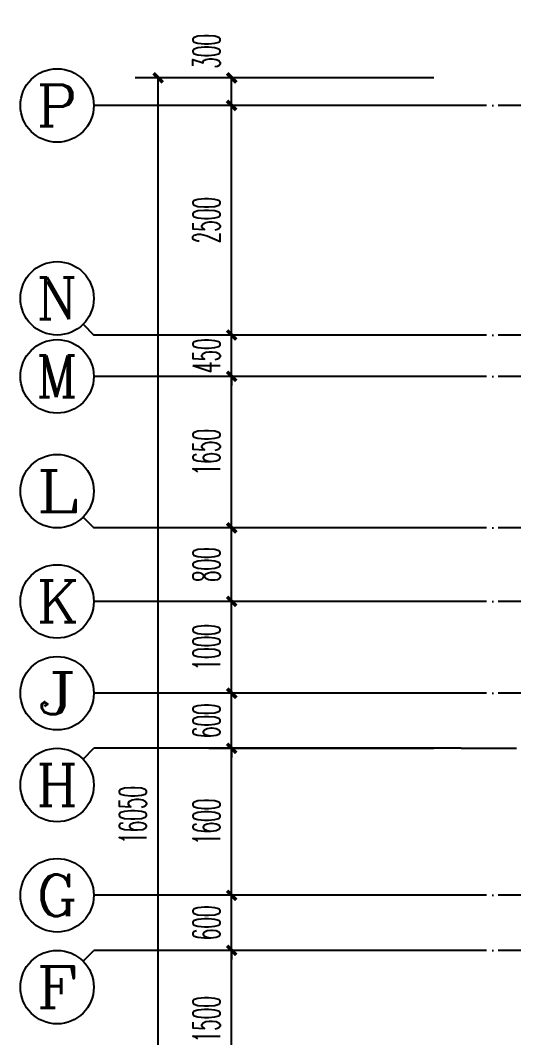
# Model space of a CAD drawing. Extents: x 27938 to 1507990, y 110129 to 923079.
# Drawn here: x 821117 to 826487, y 600799 to 611876 of the extents above; entities that cross this region are included whole.
import ezdxf
from ezdxf.enums import TextEntityAlignment as Align

# ---------------------------------------------------------------- set-up
doc = ezdxf.new("R2010")
doc.units = 0
doc.header["$LTSCALE"] = 1000
doc.header["$MEASUREMENT"] = 0
doc.linetypes.add('DOTE', pattern=[2.42, 2, -0.2, 0.02, -0.2])
for name, color, linetype in [('AXIS', 3, 'Continuous'), ('AXIS_TEXT', 7, 'Continuous'), ('DOTE', 1, 'Continuous')]:
    doc.layers.add(name, color=color, linetype=linetype)
doc.styles.add('_TCH_AXIS', font='COMPLEX', dxfattribs={"bigfont": 'GBCBIG'})
doc.styles.add('_TCH_DIM_T3', font='SIMPLEX.shx', dxfattribs={"width": 0.494118, "bigfont": 'GBCBIG.shx'})
doc.styles.add('COMPLEX', font='COMPLEX')
doc.dimstyles.new('_TCH_ARCH&&100', dxfattribs={"dimtxt": 297.5, "dimasz": 100, "dimexe": 250, "dimexo": 300, "dimgap": 126.25, "dimtad": 1, "dimdec": 0, "dimzin": 0, "dimdsep": 46, "dimtxsty": '_TCH_DIM_T3', "dimblk": 'ARCHTICK', "dimcen": 0.09, "dimclrt": 4, "dimazin": 2, "dimtfac": 1, "dimtdec": 0, "dimtix": 1, "dimtmove": 2, "dimatfit": 3, "dimfxl": 100, "dimtolj": 1, "dimtzin": 0, "dimarcsym": 0})

# ---------------------------------------------------------------- blocks, each defined once
blk = doc.blocks.new('_ArchTick')
at = {"color": 0, "linetype": 'ByBlock', "const_width": 0.4}
blk.add_lwpolyline([(-0.5, -0.5), (0.5, 0.5)], dxfattribs=at)
blk = doc.blocks.new('*D836')
at = {"layer": 'AXIS', "color": 0, "lineweight": -2}
for p, q in [((825617, 601749), (823167, 601749)), ((823417, 600249), (823417, 601749)), ((825617, 600249), (823167, 600249))]:
    blk.add_line(p, q, dxfattribs=at)
at = {"layer": 'Defpoints', "color": 0}
for p in [(823417, 601749), (825917, 601749), (825917, 600249)]:
    blk.add_point(p, dxfattribs=at)
at = {"layer": 'AXIS', "color": 0, "lineweight": -2, "xscale": 100, "yscale": 100, "zscale": 100}
for p, rotation in [((823417, 601749), 90), ((823417, 600249), 270)]:
    blk.add_blockref('_ArchTick', p, dxfattribs=dict(at, rotation=rotation))
at = {"layer": 'AXIS', "color": 4, "insert": (823142, 600999), "char_height": 297.5, "attachment_point": 5, "rotation": 90, "style": '_TCH_DIM_T3'}
blk.add_mtext('\\A1;1500', dxfattribs=at)
blk = doc.blocks.new('*D837')
at = {"layer": 'AXIS', "color": 0, "lineweight": -2}
for p, q in [((823417, 602349), (823417, 602449)), ((825617, 602349), (823167, 602349)), ((823417, 601749), (823417, 602349)), ((825617, 601749), (823167, 601749)), ((823417, 601749), (823417, 601649))]:
    blk.add_line(p, q, dxfattribs=at)
at = {"layer": 'Defpoints', "color": 0}
for p in [(823417, 602349), (825917, 602349), (825917, 601749)]:
    blk.add_point(p, dxfattribs=at)
at = {"layer": 'AXIS', "color": 0, "lineweight": -2, "xscale": 100, "yscale": 100, "zscale": 100}
for p, rotation in [((823417, 602349), 270), ((823417, 601749), 90)]:
    blk.add_blockref('_ArchTick', p, dxfattribs=dict(at, rotation=rotation))
at = {"layer": 'AXIS', "color": 4, "insert": (823142, 602049), "char_height": 297.5, "attachment_point": 5, "rotation": 90, "style": '_TCH_DIM_T3'}
blk.add_mtext('\\A1;600', dxfattribs=at)
blk = doc.blocks.new('*D838')
at = {"layer": 'AXIS', "color": 0, "lineweight": -2}
for p, q in [((825617, 603949), (823167, 603949)), ((823417, 602349), (823417, 603949)), ((825617, 602349), (823167, 602349))]:
    blk.add_line(p, q, dxfattribs=at)
at = {"layer": 'Defpoints', "color": 0}
for p in [(823417, 603949), (825917, 603949), (825917, 602349)]:
    blk.add_point(p, dxfattribs=at)
at = {"layer": 'AXIS', "color": 0, "lineweight": -2, "xscale": 100, "yscale": 100, "zscale": 100}
for p, rotation in [((823417, 603949), 90), ((823417, 602349), 270)]:
    blk.add_blockref('_ArchTick', p, dxfattribs=dict(at, rotation=rotation))
at = {"layer": 'AXIS', "color": 4, "insert": (823142, 603149), "char_height": 297.5, "attachment_point": 5, "rotation": 90, "style": '_TCH_DIM_T3'}
blk.add_mtext('\\A1;1600', dxfattribs=at)
blk = doc.blocks.new('*D839')
at = {"layer": 'AXIS', "color": 0, "lineweight": -2}
for p, q in [((823417, 604549), (823417, 604649)), ((825617, 604549), (823167, 604549)), ((823417, 603949), (823417, 604549)), ((825617, 603949), (823167, 603949)), ((823417, 603949), (823417, 603849))]:
    blk.add_line(p, q, dxfattribs=at)
at = {"layer": 'Defpoints', "color": 0}
for p in [(823417, 604549), (825917, 604549), (825917, 603949)]:
    blk.add_point(p, dxfattribs=at)
at = {"layer": 'AXIS', "color": 0, "lineweight": -2, "xscale": 100, "yscale": 100, "zscale": 100}
for p, rotation in [((823417, 604549), 270), ((823417, 603949), 90)]:
    blk.add_blockref('_ArchTick', p, dxfattribs=dict(at, rotation=rotation))
at = {"layer": 'AXIS', "color": 4, "insert": (823142, 604249), "char_height": 297.5, "attachment_point": 5, "rotation": 90, "style": '_TCH_DIM_T3'}
blk.add_mtext('\\A1;600', dxfattribs=at)
blk = doc.blocks.new('*D840')
at = {"layer": 'AXIS', "color": 0, "lineweight": -2}
for p, q in [((825617, 605549), (823167, 605549)), ((823417, 604549), (823417, 605549)), ((825617, 604549), (823167, 604549))]:
    blk.add_line(p, q, dxfattribs=at)
at = {"layer": 'Defpoints', "color": 0}
for p in [(823417, 605549), (825917, 605549), (825917, 604549)]:
    blk.add_point(p, dxfattribs=at)
at = {"layer": 'AXIS', "color": 0, "lineweight": -2, "xscale": 100, "yscale": 100, "zscale": 100}
for p, rotation in [((823417, 605549), 90), ((823417, 604549), 270)]:
    blk.add_blockref('_ArchTick', p, dxfattribs=dict(at, rotation=rotation))
at = {"layer": 'AXIS', "color": 4, "insert": (823142, 605049), "char_height": 297.5, "attachment_point": 5, "rotation": 90, "style": '_TCH_DIM_T3'}
blk.add_mtext('\\A1;1000', dxfattribs=at)
blk = doc.blocks.new('*D841')
at = {"layer": 'AXIS', "color": 0, "lineweight": -2}
for p, q in [((825617, 606349), (823167, 606349)), ((823417, 605549), (823417, 606349)), ((825617, 605549), (823167, 605549))]:
    blk.add_line(p, q, dxfattribs=at)
at = {"layer": 'Defpoints', "color": 0}
for p in [(823417, 606349), (825917, 606349), (825917, 605549)]:
    blk.add_point(p, dxfattribs=at)
at = {"layer": 'AXIS', "color": 0, "lineweight": -2, "xscale": 100, "yscale": 100, "zscale": 100}
for p, rotation in [((823417, 606349), 90), ((823417, 605549), 270)]:
    blk.add_blockref('_ArchTick', p, dxfattribs=dict(at, rotation=rotation))
at = {"layer": 'AXIS', "color": 4, "insert": (823142, 605949), "char_height": 297.5, "attachment_point": 5, "rotation": 90, "style": '_TCH_DIM_T3'}
blk.add_mtext('\\A1;800', dxfattribs=at)
blk = doc.blocks.new('*D842')
at = {"layer": 'AXIS', "color": 0, "lineweight": -2}
for p, q in [((825617, 607999), (823167, 607999)), ((823417, 606349), (823417, 607999)), ((825617, 606349), (823167, 606349))]:
    blk.add_line(p, q, dxfattribs=at)
at = {"layer": 'Defpoints', "color": 0}
for p in [(823417, 607999), (825917, 607999), (825917, 606349)]:
    blk.add_point(p, dxfattribs=at)
at = {"layer": 'AXIS', "color": 0, "lineweight": -2, "xscale": 100, "yscale": 100, "zscale": 100}
for p, rotation in [((823417, 607999), 90), ((823417, 606349), 270)]:
    blk.add_blockref('_ArchTick', p, dxfattribs=dict(at, rotation=rotation))
at = {"layer": 'AXIS', "color": 4, "insert": (823142, 607174), "char_height": 297.5, "attachment_point": 5, "rotation": 90, "style": '_TCH_DIM_T3'}
blk.add_mtext('\\A1;1650', dxfattribs=at)
blk = doc.blocks.new('*D843')
at = {"layer": 'AXIS', "color": 0, "lineweight": -2}
for p, q in [((823417, 608449), (823417, 608549)), ((825617, 608449), (823167, 608449)), ((823417, 607999), (823417, 608449)), ((825617, 607999), (823167, 607999)), ((823417, 607999), (823417, 607899))]:
    blk.add_line(p, q, dxfattribs=at)
at = {"layer": 'Defpoints', "color": 0}
for p in [(823417, 608449), (825917, 608449), (825917, 607999)]:
    blk.add_point(p, dxfattribs=at)
at = {"layer": 'AXIS', "color": 0, "lineweight": -2, "xscale": 100, "yscale": 100, "zscale": 100}
for p, rotation in [((823417, 608449), 270), ((823417, 607999), 90)]:
    blk.add_blockref('_ArchTick', p, dxfattribs=dict(at, rotation=rotation))
at = {"layer": 'AXIS', "color": 4, "insert": (823142, 608224), "char_height": 297.5, "attachment_point": 5, "rotation": 90, "style": '_TCH_DIM_T3'}
blk.add_mtext('\\A1;450', dxfattribs=at)
blk = doc.blocks.new('*D844')
at = {"layer": 'AXIS', "color": 0, "lineweight": -2}
for p, q in [((825617, 610949), (823167, 610949)), ((823417, 608449), (823417, 610949)), ((825617, 608449), (823167, 608449))]:
    blk.add_line(p, q, dxfattribs=at)
at = {"layer": 'Defpoints', "color": 0}
for p in [(823417, 610949), (825917, 610949), (825917, 608449)]:
    blk.add_point(p, dxfattribs=at)
at = {"layer": 'AXIS', "color": 0, "lineweight": -2, "xscale": 100, "yscale": 100, "zscale": 100}
for p, rotation in [((823417, 610949), 90), ((823417, 608449), 270)]:
    blk.add_blockref('_ArchTick', p, dxfattribs=dict(at, rotation=rotation))
at = {"layer": 'AXIS', "color": 4, "insert": (823142, 609699), "char_height": 297.5, "attachment_point": 5, "rotation": 90, "style": '_TCH_DIM_T3'}
blk.add_mtext('\\A1;2500', dxfattribs=at)
blk = doc.blocks.new('*D845')
at = {"layer": 'AXIS', "color": 0, "lineweight": -2}
for p, q in [((825617, 611249), (823167, 611249)), ((823417, 610949), (823417, 611249)), ((825617, 610949), (823167, 610949))]:
    blk.add_line(p, q, dxfattribs=at)
at = {"layer": 'Defpoints', "color": 0}
for p in [(823417, 611249), (825917, 611249), (825917, 610949)]:
    blk.add_point(p, dxfattribs=at)
at = {"layer": 'AXIS', "color": 0, "lineweight": -2, "xscale": 100, "yscale": 100, "zscale": 100}
for p, rotation in [((823417, 611249), 90), ((823417, 610949), 270)]:
    blk.add_blockref('_ArchTick', p, dxfattribs=dict(at, rotation=rotation))
at = {"layer": 'AXIS', "color": 4, "insert": (823142, 611538), "char_height": 297.5, "attachment_point": 5, "rotation": 90, "style": '_TCH_DIM_T3'}
blk.add_mtext('\\A1;300', dxfattribs=at)
blk = doc.blocks.new('*D846')
at = {"layer": 'AXIS', "color": 0, "lineweight": -2}
for p, q in [((825617, 611249), (822367, 611249)), ((822617, 595199), (822617, 611249)), ((825617, 595199), (822367, 595199))]:
    blk.add_line(p, q, dxfattribs=at)
at = {"layer": 'Defpoints', "color": 0}
for p in [(822617, 611249), (825917, 611249), (825917, 595199)]:
    blk.add_point(p, dxfattribs=at)
at = {"layer": 'AXIS', "color": 0, "lineweight": -2, "xscale": 100, "yscale": 100, "zscale": 100}
for p, rotation in [((822617, 611249), 90), ((822617, 595199), 270)]:
    blk.add_blockref('_ArchTick', p, dxfattribs=dict(at, rotation=rotation))
at = {"layer": 'AXIS', "color": 4, "insert": (822342, 603224), "char_height": 297.5, "attachment_point": 5, "rotation": 90, "style": '_TCH_DIM_T3'}
blk.add_mtext('\\A1;16050', dxfattribs=at)
blk = doc.blocks.new('_AXISO')
at = {"color": 0}
blk.add_circle((0, 0), 0.5, dxfattribs=at)
at = {"layer": 'AXIS_TEXT', "color": 0, "style": 'COMPLEX', "width": 1.041667}
blk.add_attdef('A', text='', height=0.56, dxfattribs=at).set_placement((-0.25, -0.28), (0.25, -0.28), align=Align.FIT)

msp = doc.modelspace()

# ---------------------------------------------------------------- linework, layer by layer
at = {"layer": 'AXIS', "color": 8}
for p, q in [((825916.6, 610948.8), (821916.6, 610948.8)), ((821799.4, 608566), (821916.6, 608448.8)), ((825916.6, 608448.8), (821916.6, 608448.8)), ((825916.6, 607998.8), (821916.6, 607998.8)), ((821799.4, 606466), (821916.6, 606348.8)), ((825916.6, 606348.8), (821916.6, 606348.8)), ((825916.6, 605548.8), (821916.6, 605548.8)), ((825916.6, 604548.8), (821916.6, 604548.8)), ((821799.4, 603831.9), (821916.6, 603949.1)), ((825916.6, 603949.1), (821916.6, 603949.1)), ((825916.6, 602348.8), (821916.6, 602348.8)), ((821799.4, 601631.7), (821916.6, 601748.8)), ((825916.6, 601748.8), (821916.6, 601748.8))]:
    msp.add_line(p, q, dxfattribs=at)
at = {"layer": 'DOTE', "color": 169, "linetype": 'DOTE', "ltscale": 0.3}
for p, q in [((879916.6, 610948.8), (825916.6, 610948.8)), ((879916.6, 608448.8), (825916.6, 608448.8)), ((879916.6, 607998.8), (825916.6, 607998.8)), ((879916.6, 606348.8), (825916.6, 606348.8)), ((879916.6, 605548.8), (825916.6, 605548.8)), ((879916.6, 604548.8), (825916.6, 604548.8)), ((825916.6, 603949.1), (879916.6, 603949.1)), ((879916.6, 602348.8), (825916.6, 602348.8)), ((879916.6, 601748.8), (825916.6, 601748.8))]:
    msp.add_line(p, q, dxfattribs=at)

# ---------------------------------------------------------------- block references
at = {"layer": 'AXIS', "color": 8}
ref = msp.add_blockref('_AXISO', (821516.6, 610948.8), dxfattribs=dict(at, xscale=800, yscale=800, zscale=800))
ref.add_attrib('A', 'P', dxfattribs={"layer": 'AXIS_TEXT', "color": 8, "ltscale": 0.5, "height": 452.5, "style": '_TCH_AXIS', "width": 1.235294}).set_placement((821290.3, 610722.5), (821742.9, 610722.5), align=Align.FIT)
ref = msp.add_blockref('_AXISO', (821516.6, 608848.8), dxfattribs=dict(at, xscale=800, yscale=800, zscale=800))
ref.add_attrib('A', 'N', dxfattribs={"layer": 'AXIS_TEXT', "color": 8, "ltscale": 0.5, "height": 452.5, "style": '_TCH_AXIS', "width": 1.105263}).set_placement((821290.3, 608622.5), (821742.9, 608622.5), align=Align.FIT)
ref = msp.add_blockref('_AXISO', (821516.6, 607998.8), dxfattribs=dict(at, xscale=800, yscale=800, zscale=800))
ref.add_attrib('A', 'M', dxfattribs={"layer": 'AXIS_TEXT', "color": 8, "ltscale": 0.5, "height": 452.5, "style": '_TCH_AXIS'}).set_placement((821290.3, 607772.5), (821742.9, 607772.5), align=Align.FIT)
ref = msp.add_blockref('_AXISO', (821516.6, 606748.8), dxfattribs=dict(at, xscale=800, yscale=800, zscale=800))
ref.add_attrib('A', 'L', dxfattribs={"layer": 'AXIS_TEXT', "color": 8, "ltscale": 0.5, "height": 452.5, "style": '_TCH_AXIS', "width": 1.4}).set_placement((821290.3, 606522.5), (821742.9, 606522.5), align=Align.FIT)
ref = msp.add_blockref('_AXISO', (821516.6, 605548.8), dxfattribs=dict(at, xscale=800, yscale=800, zscale=800))
ref.add_attrib('A', 'K', dxfattribs={"layer": 'AXIS_TEXT', "color": 8, "ltscale": 0.5, "height": 452.5, "style": '_TCH_AXIS', "width": 1.105263}).set_placement((821290.3, 605322.5), (821742.9, 605322.5), align=Align.FIT)
ref = msp.add_blockref('_AXISO', (821516.6, 604548.8), dxfattribs=dict(at, xscale=800, yscale=800, zscale=800))
ref.add_attrib('A', 'J', dxfattribs={"layer": 'AXIS_TEXT', "color": 8, "ltscale": 0.5, "height": 452.5, "style": '_TCH_AXIS', "width": 1.909091}).set_placement((821290.3, 604322.5), (821742.9, 604322.5), align=Align.FIT)
ref = msp.add_blockref('_AXISO', (821516.6, 603549.1), dxfattribs=dict(at, xscale=800, yscale=800, zscale=800))
ref.add_attrib('A', 'H', dxfattribs={"layer": 'AXIS_TEXT', "color": 8, "ltscale": 0.5, "height": 452.5, "style": '_TCH_AXIS', "width": 1.05}).set_placement((821290.3, 603322.8), (821742.9, 603322.8), align=Align.FIT)
ref = msp.add_blockref('_AXISO', (821516.6, 602348.8), dxfattribs=dict(at, xscale=800, yscale=800, zscale=800))
ref.add_attrib('A', 'G', dxfattribs={"layer": 'AXIS_TEXT', "color": 8, "ltscale": 0.5, "height": 452.5, "style": '_TCH_AXIS', "width": 1.166667}).set_placement((821290.3, 602122.5), (821742.9, 602122.5), align=Align.FIT)
ref = msp.add_blockref('_AXISO', (821516.6, 601348.8), dxfattribs=dict(at, xscale=800, yscale=800, zscale=800))
ref.add_attrib('A', 'F', dxfattribs={"layer": 'AXIS_TEXT', "color": 8, "ltscale": 0.5, "height": 452.5, "style": '_TCH_AXIS', "width": 1.3125}).set_placement((821290.3, 601122.5), (821742.9, 601122.5), align=Align.FIT)

# ---------------------------------------------------------------- dimensions: what is measured, and where the dimension line sits
dim = msp.add_linear_dim(base=(823416.6, 611248.8), p1=(825916.6, 610948.8), p2=(825916.6, 611248.8), angle=90, dimstyle='_TCH_ARCH&&100', dxfattribs=at)
dim.commit()
dim.dimension.update_dxf_attribs({"geometry": '*D845', "text_midpoint": (823141.6, 611537.8), "dimtype": 129})
for p1, p2, distance, picture, middle in [((825916.6, 595198.8), (825916.6, 611248.8), 3300, '*D846', (822341.6, 603223.8)), ((825916.6, 608448.8), (825916.6, 610948.8), 2500, '*D844', (823141.6, 609698.8)), ((825916.6, 607998.8), (825916.6, 608448.8), 2500, '*D843', (823141.6, 608223.8)), ((825916.6, 606348.8), (825916.6, 607998.8), 2500, '*D842', (823141.6, 607173.8)), ((825916.6, 605548.8), (825916.6, 606348.8), 2500, '*D841', (823141.6, 605948.8)), ((825916.6, 604548.8), (825916.6, 605548.8), 2500, '*D840', (823141.6, 605048.8)), ((825916.6, 603949.1), (825916.6, 604548.8), 2500, '*D839', (823141.6, 604248.9)), ((825916.6, 602348.8), (825916.6, 603949.1), 2500, '*D838', (823141.6, 603148.9)), ((825916.6, 601748.8), (825916.6, 602348.8), 2500, '*D837', (823141.6, 602048.8)), ((825916.6, 600248.8), (825916.6, 601748.8), 2500, '*D836', (823141.6, 600998.8))]:
    dim = msp.add_aligned_dim(p1=p1, p2=p2, distance=distance, dimstyle='_TCH_ARCH&&100', dxfattribs=at)
    dim.commit()
    dim.dimension.update_dxf_attribs({"geometry": picture, "text_midpoint": middle})

doc.saveas('drawing.dxf')
